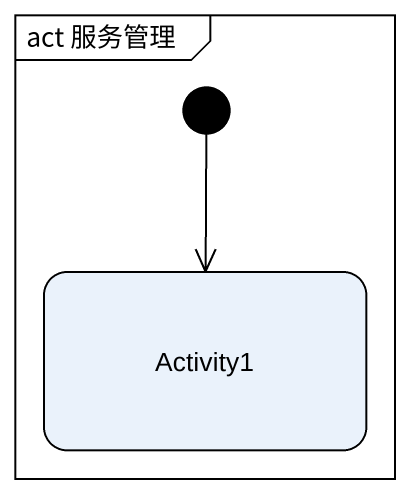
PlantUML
@startuml
mainframe act 服务管理
hide empty description
state Activity1
[*] --> Activity1
@enduml
